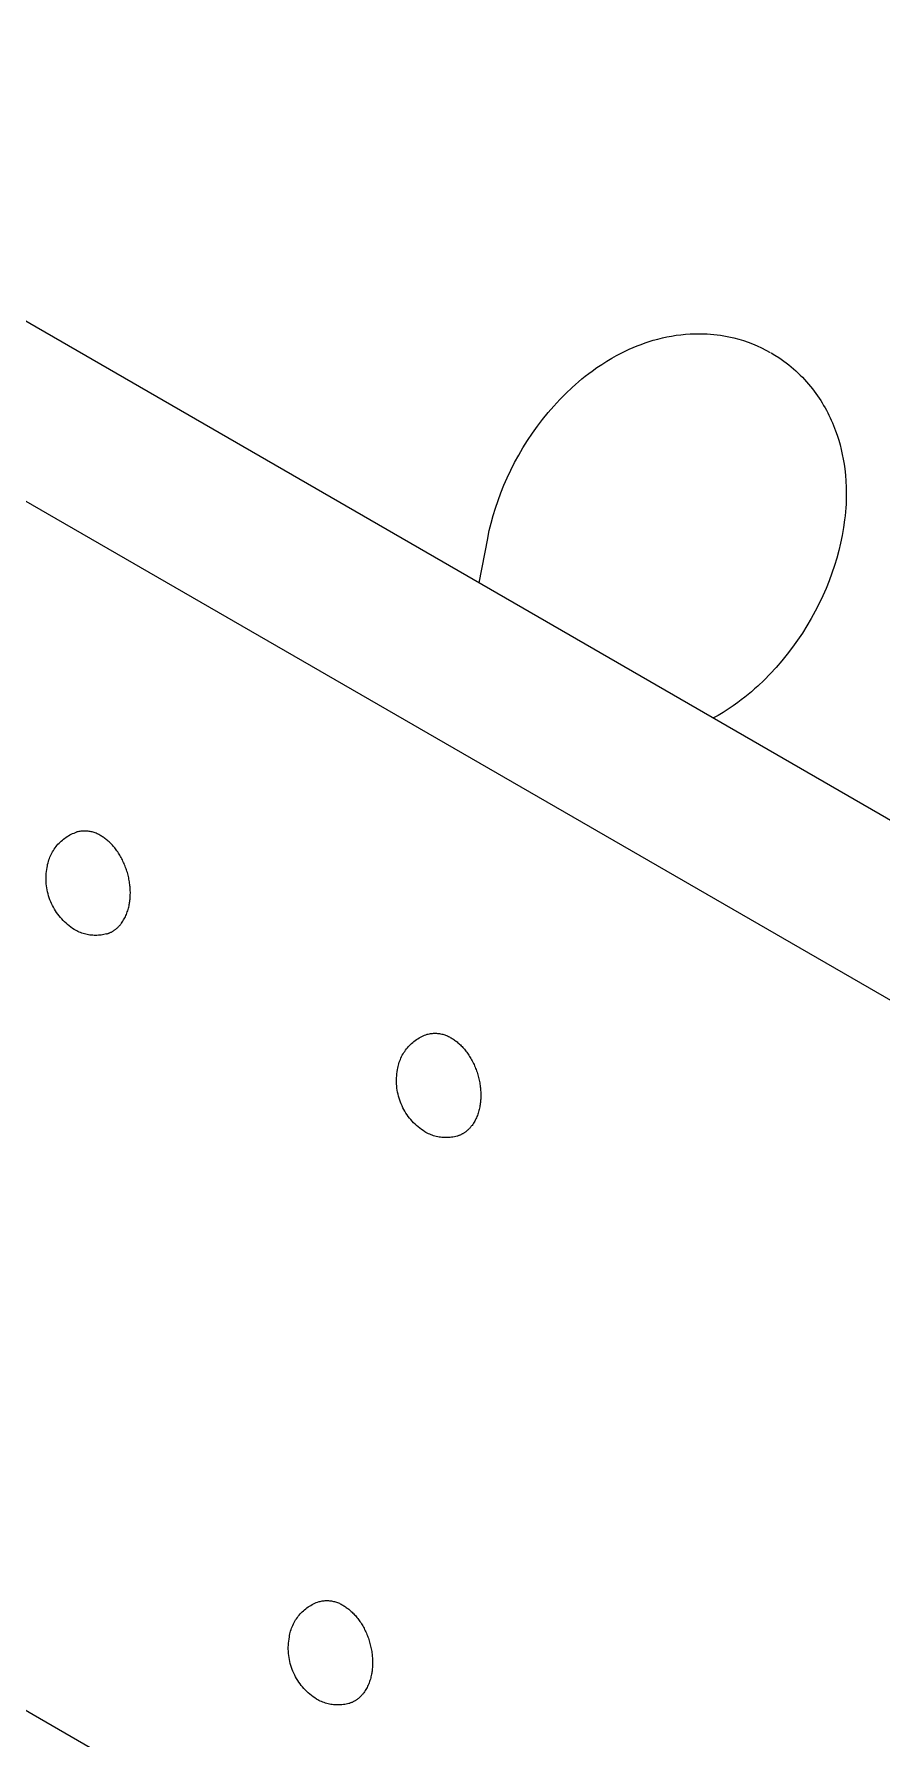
# Model space of a CAD drawing. Header units: inches. Extents: x -10 to 169, y -3 to 129.
# Drawn here: x 129.17 to 132.89, y 74.1 to 81.6 of the extents above; entities that cross this region are included whole.
import ezdxf

# ---------------------------------------------------------------- set-up
doc = ezdxf.new("R2010")
doc.units = ezdxf.units.IN
doc.layers.add('ZANO_R', color=7, linetype='Continuous', lineweight=0)

msp = doc.modelspace()

# ---------------------------------------------------------------- linework, layer by layer
at = {"layer": 'ZANO_R'}
for p, q in [((126.94479, 81.596), (166.12403, 58.97585)), ((126.16188, 81.25557), (165.34112, 58.63543)), ((131.81822, 80.22458), (131.83588, 80.23139)), ((131.83588, 80.23139), (131.85368, 80.23778)), ((131.85368, 80.23778), (131.87161, 80.24373)), ((131.87161, 80.24373), (131.88967, 80.24924)), ((131.88967, 80.24924), (131.90959, 80.25476)), ((131.90959, 80.25476), (131.92964, 80.25972)), ((131.92964, 80.25972), (131.94982, 80.26412)), ((131.94982, 80.26412), (131.97011, 80.26794)), ((131.97011, 80.26794), (131.99051, 80.27119)), ((131.99051, 80.27119), (132.011, 80.27383)), ((132.011, 80.27383), (132.03157, 80.27588)), ((132.03157, 80.27588), (132.05222, 80.2773)), ((132.05222, 80.2773), (132.07064, 80.27805)), ((132.07064, 80.27805), (132.08909, 80.27829)), ((132.08909, 80.27829), (132.10754, 80.27803)), ((132.10754, 80.27803), (132.12596, 80.27725)), ((132.12596, 80.27725), (132.1409, 80.27625)), ((132.1409, 80.27625), (132.15583, 80.27491)), ((132.15583, 80.27491), (132.17073, 80.27321)), ((132.17073, 80.27321), (132.1856, 80.27117)), ((132.1856, 80.27117), (132.20041, 80.26879)), ((132.20041, 80.26879), (132.21515, 80.26606)), ((132.21515, 80.26606), (132.22983, 80.263)), ((132.22983, 80.263), (132.24441, 80.25959)), ((132.24441, 80.25959), (132.26519, 80.25411)), ((132.26519, 80.25411), (132.28581, 80.24791)), ((132.28581, 80.24791), (132.30623, 80.24099)), ((132.30623, 80.24099), (132.32641, 80.23337)), ((132.32641, 80.23337), (132.34631, 80.22506)), ((131.66342, 80.14351), (131.68537, 80.15744)), ((131.68537, 80.15744), (131.70768, 80.17075)), ((131.70768, 80.17075), (131.72825, 80.18228)), ((131.72825, 80.18228), (131.74913, 80.19325)), ((131.74913, 80.19325), (131.76616, 80.20167)), ((131.76616, 80.20167), (131.78336, 80.20971)), ((131.78336, 80.20971), (131.80071, 80.21735)), ((131.80071, 80.21735), (131.81822, 80.22458)), ((132.34631, 80.22506), (132.36591, 80.21607)), ((132.36591, 80.21607), (132.38516, 80.20643)), ((132.38516, 80.20643), (132.40404, 80.19615)), ((132.40806, 80.19385), (132.42477, 80.18385)), ((132.42477, 80.18385), (132.44116, 80.17333)), ((132.44116, 80.17333), (132.45242, 80.16568)), ((132.45242, 80.16568), (132.46348, 80.15779)), ((132.46348, 80.15779), (132.47436, 80.14968)), ((131.56142, 80.06692), (131.57597, 80.07911)), ((131.57597, 80.07911), (131.59071, 80.09101)), ((131.59071, 80.09101), (131.60562, 80.1026)), ((131.60562, 80.1026), (131.62071, 80.11389)), ((131.62071, 80.11389), (131.64185, 80.12899)), ((131.64185, 80.12899), (131.66342, 80.14351)), ((132.47436, 80.14968), (132.48505, 80.14134)), ((132.48505, 80.14134), (132.49555, 80.13278)), ((132.49555, 80.13278), (132.50585, 80.124)), ((132.50585, 80.124), (132.51596, 80.11501)), ((132.51596, 80.11501), (132.52587, 80.10581)), ((132.52587, 80.10581), (132.53557, 80.0964)), ((132.53557, 80.0964), (132.54507, 80.08678)), ((132.54507, 80.08678), (132.55437, 80.07697)), ((132.55437, 80.07697), (132.56345, 80.06695)), ((131.47841, 79.98828), (131.50508, 80.01533)), ((131.50508, 80.01533), (131.53287, 80.04168)), ((131.53287, 80.04168), (131.54705, 80.05444)), ((131.54705, 80.05444), (131.56142, 80.06692)), ((132.56345, 80.06695), (132.57233, 80.05675)), ((132.57233, 80.05675), (132.58099, 80.04635)), ((132.58099, 80.04635), (132.58944, 80.03577)), ((132.58944, 80.03577), (132.59767, 80.02501)), ((132.59767, 80.02501), (132.605, 80.01502)), ((132.605, 80.01502), (132.61213, 80.0049)), ((132.61213, 80.0049), (132.61906, 79.99466)), ((131.40327, 79.90139), (131.42749, 79.93127)), ((131.42749, 79.93127), (131.45254, 79.96024)), ((131.45254, 79.96024), (131.47841, 79.98828)), ((132.61906, 79.99466), (132.62579, 79.9843)), ((132.62579, 79.9843), (132.63232, 79.97382)), ((132.63232, 79.97382), (132.63866, 79.96324)), ((132.63866, 79.96324), (132.64479, 79.95254)), ((132.64479, 79.95254), (132.65073, 79.94174)), ((132.65073, 79.94174), (132.65646, 79.93083)), ((132.65646, 79.93083), (132.662, 79.91982)), ((131.35817, 79.84016), (131.38026, 79.87112)), ((131.38026, 79.87112), (131.40327, 79.90139)), ((132.662, 79.91982), (132.66734, 79.90872)), ((132.66734, 79.90872), (132.67248, 79.89752)), ((132.67248, 79.89752), (132.67743, 79.88623)), ((132.67743, 79.88623), (132.68217, 79.87486)), ((132.68217, 79.87486), (132.69107, 79.85186)), ((132.69107, 79.85186), (132.69824, 79.83138)), ((131.31685, 79.77632), (131.33702, 79.80854)), ((131.33702, 79.80854), (131.35817, 79.84016)), ((132.69824, 79.83138), (132.7048, 79.8107)), ((132.7048, 79.8107), (132.71075, 79.78984)), ((132.71075, 79.78984), (132.71609, 79.76881)), ((131.26327, 79.6784), (131.28017, 79.71156)), ((131.28017, 79.71156), (131.29804, 79.74421)), ((131.29804, 79.74421), (131.31685, 79.77632)), ((132.71609, 79.76881), (132.72084, 79.74762)), ((132.72084, 79.74762), (132.725, 79.7263)), ((132.725, 79.7263), (132.72858, 79.70486)), ((132.72858, 79.70486), (132.73158, 79.68331)), ((131.23297, 79.61196), (131.24735, 79.64477)), ((131.24735, 79.64477), (131.26327, 79.6784)), ((132.73158, 79.68331), (132.73449, 79.65651)), ((132.73449, 79.65651), (132.73656, 79.62962)), ((132.73656, 79.62962), (132.7378, 79.60268)), ((131.20712, 79.54513), (131.21956, 79.57874)), ((131.21956, 79.57874), (131.23297, 79.61196)), ((132.7379, 79.55252), (132.73702, 79.52934)), ((132.7378, 79.60268), (132.73819, 79.57572)), ((132.73819, 79.57572), (132.7379, 79.55252)), ((131.17682, 79.44566), (131.18576, 79.47858)), ((131.18576, 79.47858), (131.19568, 79.51119)), ((131.19568, 79.51119), (131.20712, 79.54513)), ((132.73302, 79.47754), (132.73107, 79.46026)), ((132.73466, 79.49482), (132.73302, 79.47754)), ((132.736, 79.51209), (132.73466, 79.49482)), ((132.73702, 79.52934), (132.736, 79.51209)), ((131.16196, 79.37911), (131.16888, 79.41249)), ((131.16888, 79.41249), (131.17682, 79.44566)), ((132.72626, 79.42569), (132.72027, 79.39115)), ((132.73107, 79.46026), (132.72626, 79.42569)), ((131.12453, 79.18283), (131.16179, 79.37823)), ((132.71334, 79.35777), (132.7054, 79.3246)), ((132.72027, 79.39115), (132.71334, 79.35777)), ((132.68654, 79.25908), (132.6751, 79.22514)), ((132.69646, 79.29169), (132.68654, 79.25908)), ((132.7054, 79.3246), (132.69646, 79.29169)), ((132.66267, 79.19153), (132.64925, 79.1583)), ((132.6751, 79.22514), (132.66267, 79.19153)), ((132.63487, 79.1255), (132.61895, 79.09187)), ((132.64925, 79.1583), (132.63487, 79.1255)), ((132.60205, 79.05871), (132.58418, 79.02606)), ((132.61895, 79.09187), (132.60205, 79.05871)), ((132.5452, 78.96173), (132.52405, 78.93011)), ((132.56537, 78.99395), (132.5452, 78.96173)), ((132.58418, 79.02606), (132.56537, 78.99395)), ((132.50196, 78.89914), (132.47895, 78.86888)), ((132.52405, 78.93011), (132.50196, 78.89914)), ((132.42968, 78.81003), (132.40381, 78.78199)), ((132.45474, 78.839), (132.42968, 78.81003)), ((132.47895, 78.86888), (132.45474, 78.839)), ((132.34935, 78.72859), (132.33517, 78.71583)), ((132.37714, 78.75494), (132.34935, 78.72859)), ((132.40381, 78.78199), (132.37714, 78.75494)), ((132.26152, 78.65638), (132.24037, 78.64128)), ((132.2766, 78.66767), (132.26152, 78.65638)), ((132.29151, 78.67926), (132.2766, 78.66767)), ((132.30625, 78.69116), (132.29151, 78.67926)), ((132.3208, 78.70335), (132.30625, 78.69116)), ((132.33517, 78.71583), (132.3208, 78.70335)), ((132.17455, 78.59952), (132.1544, 78.58823)), ((132.19686, 78.61283), (132.17455, 78.59952)), ((132.21881, 78.62676), (132.19686, 78.61283)), ((132.24037, 78.64128), (132.21881, 78.62676)), ((129.29168, 78.05114), (129.29687, 78.05536)), ((129.29687, 78.05536), (129.3022, 78.05939)), ((129.3022, 78.05939), (129.30767, 78.06324)), ((129.30767, 78.06324), (129.31327, 78.0669)), ((129.31327, 78.0669), (129.31899, 78.07036)), ((129.31899, 78.07036), (129.32483, 78.07363)), ((129.32483, 78.07363), (129.33077, 78.07669)), ((129.33077, 78.07669), (129.33682, 78.07954)), ((129.33682, 78.07954), (129.34296, 78.08219)), ((129.34296, 78.08219), (129.34919, 78.08462)), ((129.34919, 78.08462), (129.3555, 78.08683)), ((129.35993, 78.0879), (129.3555, 78.08683)), ((129.36439, 78.08882), (129.35993, 78.0879)), ((129.36887, 78.08958), (129.36439, 78.08882)), ((129.37338, 78.0902), (129.36887, 78.08958)), ((129.37791, 78.09066), (129.37338, 78.0902)), ((129.38245, 78.09097), (129.37791, 78.09066)), ((129.387, 78.09112), (129.38245, 78.09097)), ((129.39155, 78.09112), (129.387, 78.09112)), ((129.3961, 78.09096), (129.39155, 78.09112)), ((129.40064, 78.09065), (129.3961, 78.09096)), ((129.40517, 78.09019), (129.40064, 78.09065)), ((129.40968, 78.08957), (129.40517, 78.09019)), ((129.41417, 78.0888), (129.40968, 78.08957)), ((129.41862, 78.08788), (129.41417, 78.0888)), ((129.42305, 78.08681), (129.41862, 78.08788)), ((129.42743, 78.08558), (129.42305, 78.08681)), ((129.43177, 78.08422), (129.42743, 78.08558)), ((129.43606, 78.0827), (129.43177, 78.08422)), ((129.4403, 78.08104), (129.43606, 78.0827)), ((129.44448, 78.07924), (129.4403, 78.08104)), ((129.4486, 78.07729), (129.44448, 78.07924)), ((129.45264, 78.07521), (129.4486, 78.07729)), ((129.45662, 78.07299), (129.45264, 78.07521)), ((129.46051, 78.07064), (129.45662, 78.07299)), ((129.46417, 78.06847), (129.46051, 78.07064)), ((129.46783, 78.06618), (129.46417, 78.06847)), ((129.47151, 78.06377), (129.46783, 78.06618)), ((129.47519, 78.06123), (129.47151, 78.06377)), ((129.47887, 78.05857), (129.47519, 78.06123)), ((129.48255, 78.05578), (129.47887, 78.05857)), ((129.48622, 78.05287), (129.48255, 78.05578)), ((129.48989, 78.04982), (129.48622, 78.05287)), ((129.23707, 77.97621), (129.23971, 77.98236)), ((129.23971, 77.98236), (129.24256, 77.98841)), ((129.24256, 77.98841), (129.24561, 77.99435)), ((129.24561, 77.99435), (129.24887, 78.00019)), ((129.24887, 78.00019), (129.25233, 78.00592)), ((129.25233, 78.00592), (129.25599, 78.01152)), ((129.25599, 78.01152), (129.25983, 78.01699)), ((129.25983, 78.01699), (129.26386, 78.02232)), ((129.26386, 78.02232), (129.26808, 78.02752)), ((129.26808, 78.02752), (129.27246, 78.03256)), ((129.27246, 78.03256), (129.27703, 78.03745)), ((129.27703, 78.03745), (129.28175, 78.04218)), ((129.28175, 78.04218), (129.28664, 78.04675)), ((129.28664, 78.04675), (129.29168, 78.05114)), ((129.49355, 78.04665), (129.48989, 78.04982)), ((129.49719, 78.04336), (129.49355, 78.04665)), ((129.50081, 78.03993), (129.49719, 78.04336)), ((129.50441, 78.03639), (129.50081, 78.03993)), ((129.50798, 78.03271), (129.50441, 78.03639)), ((129.51152, 78.02892), (129.50798, 78.03271)), ((129.51503, 78.025), (129.51152, 78.02892)), ((129.51849, 78.02096), (129.51503, 78.025)), ((129.52192, 78.0168), (129.51849, 78.02096)), ((129.5253, 78.01252), (129.52192, 78.0168)), ((129.52863, 78.00813), (129.5253, 78.01252)), ((129.5319, 78.00363), (129.52863, 78.00813)), ((129.53512, 77.99903), (129.5319, 78.00363)), ((129.53827, 77.99431), (129.53512, 77.99903)), ((129.54136, 77.9895), (129.53827, 77.99431)), ((129.54438, 77.98459), (129.54136, 77.9895)), ((129.54733, 77.97959), (129.54438, 77.98459)), ((129.5502, 77.97449), (129.54733, 77.97959)), ((129.22048, 77.89527), (129.22108, 77.9043)), ((129.22108, 77.9043), (129.22199, 77.9133)), ((129.22199, 77.9133), (129.2232, 77.92226)), ((129.2232, 77.92226), (129.22472, 77.93117)), ((129.22472, 77.93117), (129.22581, 77.93777)), ((129.22581, 77.93777), (129.22713, 77.94433)), ((129.22713, 77.94433), (129.22868, 77.95083)), ((129.22868, 77.95083), (129.23045, 77.95728)), ((129.23045, 77.95728), (129.23244, 77.96367)), ((129.23244, 77.96367), (129.23465, 77.96998)), ((129.23465, 77.96998), (129.23707, 77.97621)), ((129.55299, 77.96932), (129.5502, 77.97449)), ((129.55569, 77.96406), (129.55299, 77.96932)), ((129.55831, 77.95873), (129.55569, 77.96406)), ((129.56084, 77.95333), (129.55831, 77.95873)), ((129.56328, 77.94787), (129.56084, 77.95333)), ((129.56563, 77.94234), (129.56328, 77.94787)), ((129.56787, 77.93676), (129.56563, 77.94234)), ((129.57002, 77.93114), (129.56787, 77.93676)), ((129.57207, 77.92547), (129.57002, 77.93114)), ((129.57401, 77.91977), (129.57207, 77.92547)), ((129.57585, 77.91404), (129.57401, 77.91977)), ((129.57758, 77.90828), (129.57585, 77.91404)), ((129.57921, 77.9025), (129.57758, 77.90828)), ((129.58073, 77.89671), (129.57921, 77.9025)), ((129.22019, 77.88623), (129.22048, 77.89527)), ((129.22021, 77.87719), (129.22019, 77.88623)), ((129.22054, 77.86815), (129.22021, 77.87719)), ((129.22118, 77.85913), (129.22054, 77.86815)), ((129.22213, 77.85013), (129.22118, 77.85913)), ((129.22338, 77.84118), (129.22213, 77.85013)), ((129.22494, 77.83227), (129.22338, 77.84118)), ((129.2268, 77.82342), (129.22494, 77.83227)), ((129.58214, 77.89092), (129.58073, 77.89671)), ((129.58344, 77.88512), (129.58214, 77.89092)), ((129.58463, 77.87933), (129.58344, 77.88512)), ((129.58571, 77.87355), (129.58463, 77.87933)), ((129.58668, 77.86778), (129.58571, 77.87355)), ((129.58754, 77.86203), (129.58668, 77.86778)), ((129.5883, 77.85631), (129.58754, 77.86203)), ((129.58894, 77.85063), (129.5883, 77.85631)), ((129.58948, 77.84498), (129.58894, 77.85063)), ((129.58992, 77.83937), (129.58948, 77.84498)), ((129.59025, 77.8338), (129.58992, 77.83937)), ((129.59048, 77.82829), (129.59025, 77.8338)), ((129.5906, 77.82283), (129.59048, 77.82829)), ((129.22896, 77.81463), (129.2268, 77.82342)), ((129.23143, 77.80593), (129.22896, 77.81463)), ((129.23418, 77.79732), (129.23143, 77.80593)), ((129.23724, 77.7888), (129.23418, 77.79732)), ((129.24058, 77.7804), (129.23724, 77.7888)), ((129.2442, 77.77211), (129.24058, 77.7804)), ((129.24811, 77.76396), (129.2442, 77.77211)), ((129.25229, 77.75594), (129.24811, 77.76396)), ((129.25675, 77.74807), (129.25229, 77.75594)), ((129.58224, 77.7511), (129.5836, 77.75651)), ((129.5836, 77.75651), (129.58483, 77.76195)), ((129.58483, 77.76195), (129.58594, 77.7674)), ((129.58594, 77.7674), (129.58678, 77.77203)), ((129.58678, 77.77203), (129.58754, 77.77676)), ((129.58754, 77.77676), (129.58823, 77.78157)), ((129.58823, 77.78157), (129.58883, 77.78646)), ((129.58883, 77.78646), (129.58935, 77.79144)), ((129.58935, 77.79144), (129.58979, 77.79649)), ((129.58979, 77.79649), (129.59014, 77.80162)), ((129.59014, 77.80162), (129.5904, 77.80682)), ((129.5904, 77.80682), (129.59056, 77.81209)), ((129.59056, 77.81209), (129.59063, 77.81743)), ((129.59063, 77.81743), (129.5906, 77.82283)), ((129.26147, 77.74035), (129.25675, 77.74807)), ((129.26646, 77.73281), (129.26147, 77.74035)), ((129.27169, 77.72543), (129.26646, 77.73281)), ((129.27718, 77.71824), (129.27169, 77.72543)), ((129.28291, 77.71125), (129.27718, 77.71824)), ((129.28888, 77.70445), (129.28291, 77.71125)), ((129.29507, 77.69786), (129.28888, 77.70445)), ((129.30149, 77.69148), (129.29507, 77.69786)), ((129.30812, 77.68533), (129.30149, 77.69148)), ((129.31495, 77.67941), (129.30812, 77.68533)), ((129.32199, 77.67373), (129.31495, 77.67941)), ((129.54361, 77.67577), (129.54537, 77.67778)), ((129.54537, 77.67778), (129.54709, 77.67983)), ((129.54709, 77.67983), (129.54878, 77.68191)), ((129.54878, 77.68191), (129.55044, 77.68403)), ((129.55044, 77.68403), (129.55207, 77.68619)), ((129.55207, 77.68619), (129.55522, 77.6906)), ((129.55522, 77.6906), (129.55824, 77.69514)), ((129.55824, 77.69514), (129.56112, 77.6998)), ((129.56112, 77.6998), (129.56386, 77.70457)), ((129.56386, 77.70457), (129.56646, 77.70945)), ((129.56646, 77.70945), (129.56892, 77.71441)), ((129.56892, 77.71441), (129.57124, 77.71947)), ((129.57124, 77.71947), (129.57342, 77.72459)), ((129.57342, 77.72459), (129.57546, 77.72979)), ((129.57546, 77.72979), (129.57736, 77.73505)), ((129.57736, 77.73505), (129.57912, 77.74036)), ((129.57912, 77.74036), (129.58075, 77.74571)), ((129.58075, 77.74571), (129.58224, 77.7511)), ((129.32921, 77.66829), (129.32199, 77.67373)), ((129.33662, 77.6631), (129.32921, 77.66829)), ((129.3442, 77.65816), (129.33662, 77.6631)), ((129.34951, 77.65508), (129.3442, 77.65816)), ((129.35492, 77.65218), (129.34951, 77.65508)), ((129.36043, 77.64946), (129.35492, 77.65218)), ((129.36602, 77.64694), (129.36043, 77.64946)), ((129.3717, 77.6446), (129.36602, 77.64694)), ((129.37745, 77.64245), (129.3717, 77.6446)), ((129.38328, 77.6405), (129.37745, 77.64245)), ((129.38916, 77.63875), (129.38328, 77.6405)), ((129.3951, 77.6372), (129.38916, 77.63875)), ((129.40109, 77.63585), (129.3951, 77.6372)), ((129.40712, 77.63471), (129.40109, 77.63585)), ((129.41319, 77.63376), (129.40712, 77.63471)), ((129.41929, 77.63303), (129.41319, 77.63376)), ((129.4254, 77.6325), (129.41929, 77.63303)), ((129.43153, 77.63218), (129.4254, 77.6325)), ((129.43767, 77.63206), (129.43153, 77.63218)), ((129.44381, 77.63215), (129.43767, 77.63206)), ((129.44995, 77.63246), (129.44381, 77.63215)), ((129.45606, 77.63296), (129.44995, 77.63246)), ((129.46216, 77.63368), (129.45606, 77.63296)), ((129.46823, 77.6346), (129.46216, 77.63368)), ((129.47427, 77.63572), (129.46823, 77.6346)), ((129.48026, 77.63705), (129.47427, 77.63572)), ((129.48621, 77.63858), (129.48026, 77.63705)), ((129.48621, 77.63858), (129.4886, 77.6393)), ((129.4886, 77.6393), (129.49097, 77.64008)), ((129.49097, 77.64008), (129.49333, 77.64091)), ((129.49333, 77.64091), (129.49567, 77.64179)), ((129.49567, 77.64179), (129.498, 77.64273)), ((129.498, 77.64273), (129.50031, 77.64372)), ((129.50031, 77.64372), (129.50261, 77.64476)), ((129.50261, 77.64476), (129.50488, 77.64585)), ((129.50488, 77.64585), (129.50714, 77.64699)), ((129.50714, 77.64699), (129.50937, 77.64819)), ((129.50937, 77.64819), (129.51159, 77.64943)), ((129.51159, 77.64943), (129.51378, 77.65073)), ((129.51378, 77.65073), (129.51595, 77.65207)), ((129.51595, 77.65207), (129.5181, 77.65346)), ((129.5181, 77.65346), (129.52022, 77.65491)), ((129.52022, 77.65491), (129.52232, 77.6564)), ((129.52232, 77.6564), (129.5244, 77.65794)), ((129.5244, 77.65794), (129.52645, 77.65952)), ((129.52645, 77.65952), (129.52847, 77.66115)), ((129.52847, 77.66115), (129.53046, 77.66283)), ((129.53046, 77.66283), (129.53243, 77.66455)), ((129.53243, 77.66455), (129.53437, 77.66631)), ((129.53437, 77.66631), (129.53628, 77.66812)), ((129.53628, 77.66812), (129.53815, 77.66997)), ((129.53815, 77.66997), (129.54, 77.67186)), ((129.54, 77.67186), (129.54182, 77.6738)), ((129.54182, 77.6738), (129.54361, 77.67577)), ((130.81778, 77.1479), (130.82251, 77.15263)), ((130.82251, 77.15263), (130.8274, 77.15719)), ((130.8274, 77.15719), (130.83244, 77.16158)), ((130.83244, 77.16158), (130.83763, 77.1658)), ((130.83763, 77.1658), (130.84296, 77.16984)), ((130.84296, 77.16984), (130.84843, 77.17369)), ((130.84843, 77.17369), (130.85403, 77.17735)), ((130.85403, 77.17735), (130.85975, 77.18081)), ((130.85975, 77.18081), (130.86558, 77.18407)), ((130.86558, 77.18407), (130.87153, 77.18713)), ((130.87153, 77.18713), (130.87758, 77.18999)), ((130.87758, 77.18999), (130.88372, 77.19263)), ((130.88372, 77.19263), (130.88995, 77.19506)), ((130.88995, 77.19506), (130.89626, 77.19727)), ((130.89626, 77.19727), (130.90069, 77.19834)), ((130.90069, 77.19834), (130.90514, 77.19926)), ((130.90514, 77.19926), (130.90963, 77.20003)), ((130.90963, 77.20003), (130.91414, 77.20064)), ((130.91414, 77.20064), (130.91867, 77.2011)), ((130.91867, 77.2011), (130.92321, 77.20141)), ((130.92321, 77.20141), (130.92776, 77.20156)), ((130.92776, 77.20156), (130.93231, 77.20156)), ((130.93231, 77.20156), (130.93686, 77.2014)), ((130.93686, 77.2014), (130.9414, 77.20109)), ((130.9414, 77.20109), (130.94593, 77.20063)), ((130.94593, 77.20063), (130.95044, 77.20001)), ((130.95044, 77.20001), (130.95492, 77.19924)), ((130.95492, 77.19924), (130.95938, 77.19832)), ((130.95938, 77.19832), (130.9638, 77.19725)), ((130.9638, 77.19725), (130.96819, 77.19603)), ((130.96819, 77.19603), (130.97253, 77.19466)), ((130.97253, 77.19466), (130.97682, 77.19314)), ((130.97682, 77.19314), (130.98106, 77.19148)), ((130.98106, 77.19148), (130.98524, 77.18968)), ((130.98524, 77.18968), (130.98935, 77.18773)), ((130.98935, 77.18773), (130.9934, 77.18565)), ((130.9934, 77.18565), (130.99737, 77.18343)), ((130.99737, 77.18343), (131.00127, 77.18108)), ((131.00127, 77.18108), (131.00493, 77.17891)), ((131.00493, 77.17891), (131.00859, 77.17663)), ((131.00859, 77.17663), (131.01226, 77.17421)), ((131.01226, 77.17421), (131.01594, 77.17168)), ((131.01594, 77.17168), (131.01962, 77.16901)), ((131.01962, 77.16901), (131.0233, 77.16622)), ((131.0233, 77.16622), (131.02698, 77.16331)), ((131.02698, 77.16331), (131.03065, 77.16027)), ((131.03065, 77.16027), (131.0343, 77.1571)), ((131.0343, 77.1571), (131.03794, 77.1538)), ((131.03794, 77.1538), (131.04156, 77.15038)), ((130.77319, 77.07411), (130.7754, 77.08042)), ((130.7754, 77.08042), (130.77783, 77.08665)), ((130.77783, 77.08665), (130.78047, 77.0928)), ((130.78047, 77.0928), (130.78332, 77.09885)), ((130.78332, 77.09885), (130.78637, 77.1048)), ((130.78637, 77.1048), (130.78963, 77.11064)), ((130.78963, 77.11064), (130.79309, 77.11636)), ((130.79309, 77.11636), (130.79674, 77.12196)), ((130.79674, 77.12196), (130.80059, 77.12743)), ((130.80059, 77.12743), (130.80462, 77.13277)), ((130.80462, 77.13277), (130.80883, 77.13796)), ((130.80883, 77.13796), (130.81322, 77.14301)), ((130.81322, 77.14301), (130.81778, 77.1479)), ((131.04156, 77.15038), (131.04516, 77.14683)), ((131.04516, 77.14683), (131.04874, 77.14316)), ((131.04874, 77.14316), (131.05228, 77.13936)), ((131.05228, 77.13936), (131.05578, 77.13544)), ((131.05578, 77.13544), (131.05925, 77.1314)), ((131.05925, 77.1314), (131.06268, 77.12724)), ((131.06268, 77.12724), (131.06606, 77.12297)), ((131.06606, 77.12297), (131.06939, 77.11858)), ((131.06939, 77.11858), (131.07266, 77.11408)), ((131.07266, 77.11408), (131.07588, 77.10947)), ((131.07588, 77.10947), (131.07903, 77.10476)), ((131.07903, 77.10476), (131.08212, 77.09994)), ((131.08212, 77.09994), (131.08514, 77.09503)), ((131.08514, 77.09503), (131.08809, 77.09003)), ((131.08809, 77.09003), (131.09096, 77.08494)), ((131.09096, 77.08494), (131.09375, 77.07976)), ((131.09375, 77.07976), (131.09645, 77.0745)), ((130.76095, 76.99668), (130.76124, 77.00572)), ((130.76124, 77.00572), (130.76184, 77.01474)), ((130.76184, 77.01474), (130.76274, 77.02374)), ((130.76274, 77.02374), (130.76396, 77.0327)), ((130.76396, 77.0327), (130.76548, 77.04162)), ((130.76548, 77.04162), (130.76657, 77.04821)), ((130.76657, 77.04821), (130.76789, 77.05477)), ((130.76789, 77.05477), (130.76944, 77.06128)), ((130.76944, 77.06128), (130.7712, 77.06773)), ((130.7712, 77.06773), (130.77319, 77.07411)), ((131.09645, 77.0745), (131.09907, 77.06917)), ((131.09907, 77.06917), (131.1016, 77.06377)), ((131.1016, 77.06377), (131.10404, 77.05831)), ((131.10404, 77.05831), (131.10639, 77.05279)), ((131.10639, 77.05279), (131.10863, 77.04721)), ((131.10863, 77.04721), (131.11078, 77.04158)), ((131.11078, 77.04158), (131.11283, 77.03592)), ((131.11283, 77.03592), (131.11477, 77.03021)), ((131.11477, 77.03021), (131.11661, 77.02448)), ((131.11661, 77.02448), (131.11834, 77.01872)), ((131.11834, 77.01872), (131.11997, 77.01295)), ((131.11997, 77.01295), (131.12149, 77.00716)), ((131.12149, 77.00716), (131.1229, 77.00136)), ((130.76097, 76.98763), (130.76095, 76.99668)), ((130.7613, 76.97859), (130.76097, 76.98763)), ((130.76194, 76.96957), (130.7613, 76.97859)), ((130.76288, 76.96058), (130.76194, 76.96957)), ((130.76414, 76.95162), (130.76288, 76.96058)), ((130.7657, 76.94271), (130.76414, 76.95162)), ((130.76756, 76.93386), (130.7657, 76.94271)), ((130.76972, 76.92508), (130.76756, 76.93386)), ((131.1229, 77.00136), (131.1242, 76.99556)), ((131.1242, 76.99556), (131.12539, 76.98977)), ((131.12539, 76.98977), (131.12647, 76.98399)), ((131.12647, 76.98399), (131.12744, 76.97822)), ((131.12744, 76.97822), (131.1283, 76.97248)), ((131.1283, 76.97248), (131.12905, 76.96676)), ((131.12905, 76.96676), (131.1297, 76.96107)), ((131.1297, 76.96107), (131.13024, 76.95542)), ((131.13024, 76.95542), (131.13068, 76.94981)), ((131.13068, 76.94981), (131.13101, 76.94425)), ((131.13101, 76.94425), (131.13123, 76.93873)), ((131.13123, 76.93873), (131.13136, 76.93327)), ((131.13139, 76.92787), (131.13132, 76.92254)), ((131.13136, 76.93327), (131.13139, 76.92787)), ((130.77218, 76.91638), (130.76972, 76.92508)), ((130.77494, 76.90776), (130.77218, 76.91638)), ((130.77799, 76.89925), (130.77494, 76.90776)), ((130.78133, 76.89084), (130.77799, 76.89925)), ((130.78496, 76.88256), (130.78133, 76.89084)), ((130.78887, 76.8744), (130.78496, 76.88256)), ((130.79305, 76.86638), (130.78887, 76.8744)), ((130.79751, 76.85851), (130.79305, 76.86638)), ((130.80223, 76.8508), (130.79751, 76.85851)), ((131.12151, 76.85615), (131.11988, 76.8508)), ((131.123, 76.86154), (131.12151, 76.85615)), ((131.12436, 76.86695), (131.123, 76.86154)), ((131.12559, 76.87239), (131.12436, 76.86695)), ((131.12669, 76.87784), (131.12559, 76.87239)), ((131.12753, 76.88248), (131.12669, 76.87784)), ((131.1283, 76.8872), (131.12753, 76.88248)), ((131.12898, 76.89201), (131.1283, 76.8872)), ((131.12959, 76.89691), (131.12898, 76.89201)), ((131.13011, 76.90188), (131.12959, 76.89691)), ((131.13055, 76.90694), (131.13011, 76.90188)), ((131.1309, 76.91206), (131.13055, 76.90694)), ((131.13115, 76.91727), (131.1309, 76.91206)), ((131.13132, 76.92254), (131.13115, 76.91727)), ((130.80721, 76.84325), (130.80223, 76.8508)), ((130.81245, 76.83588), (130.80721, 76.84325)), ((130.81794, 76.82869), (130.81245, 76.83588)), ((130.82367, 76.82169), (130.81794, 76.82869)), ((130.82963, 76.81489), (130.82367, 76.82169)), ((130.83583, 76.8083), (130.82963, 76.81489)), ((130.84224, 76.80193), (130.83583, 76.8083)), ((130.84887, 76.79578), (130.84224, 76.80193)), ((130.85571, 76.78985), (130.84887, 76.79578)), ((130.86275, 76.78417), (130.85571, 76.78985)), ((130.86997, 76.77873), (130.86275, 76.78417)), ((130.87738, 76.77354), (130.86997, 76.77873)), ((131.07703, 76.77857), (131.07512, 76.77676)), ((131.07891, 76.78042), (131.07703, 76.77857)), ((131.08076, 76.78231), (131.07891, 76.78042)), ((131.08258, 76.78424), (131.08076, 76.78231)), ((131.08437, 76.78621), (131.08258, 76.78424)), ((131.08612, 76.78822), (131.08437, 76.78621)), ((131.08785, 76.79027), (131.08612, 76.78822)), ((131.08954, 76.79236), (131.08785, 76.79027)), ((131.0912, 76.79448), (131.08954, 76.79236)), ((131.09283, 76.79663), (131.0912, 76.79448)), ((131.09598, 76.80105), (131.09283, 76.79663)), ((131.09899, 76.80559), (131.09598, 76.80105)), ((131.10187, 76.81025), (131.09899, 76.80559)), ((131.10461, 76.81502), (131.10187, 76.81025)), ((131.10721, 76.81989), (131.10461, 76.81502)), ((131.10968, 76.82486), (131.10721, 76.81989)), ((131.112, 76.82991), (131.10968, 76.82486)), ((131.11418, 76.83504), (131.112, 76.82991)), ((131.11622, 76.84023), (131.11418, 76.83504)), ((131.11812, 76.84549), (131.11622, 76.84023)), ((131.11988, 76.8508), (131.11812, 76.84549)), ((130.88496, 76.76861), (130.87738, 76.77354)), ((130.89027, 76.76553), (130.88496, 76.76861)), ((130.89568, 76.76262), (130.89027, 76.76553)), ((130.90119, 76.75991), (130.89568, 76.76262)), ((130.90678, 76.75738), (130.90119, 76.75991)), ((130.91246, 76.75504), (130.90678, 76.75738)), ((130.91821, 76.7529), (130.91246, 76.75504)), ((130.92403, 76.75095), (130.91821, 76.7529)), ((130.92992, 76.7492), (130.92403, 76.75095)), ((130.93586, 76.74765), (130.92992, 76.7492)), ((130.94185, 76.7463), (130.93586, 76.74765)), ((130.94788, 76.74515), (130.94185, 76.7463)), ((130.95395, 76.74421), (130.94788, 76.74515)), ((130.96004, 76.74347), (130.95395, 76.74421)), ((130.96616, 76.74294), (130.96004, 76.74347)), ((130.97229, 76.74262), (130.96616, 76.74294)), ((130.97843, 76.74251), (130.97229, 76.74262)), ((130.98457, 76.7426), (130.97843, 76.74251)), ((130.9907, 76.7429), (130.98457, 76.7426)), ((130.99682, 76.74341), (130.9907, 76.7429)), ((131.00292, 76.74412), (130.99682, 76.74341)), ((131.00899, 76.74504), (131.00292, 76.74412)), ((131.01503, 76.74616), (131.00899, 76.74504)), ((131.02102, 76.74749), (131.01503, 76.74616)), ((131.02697, 76.74902), (131.02102, 76.74749)), ((131.02935, 76.74975), (131.02697, 76.74902)), ((131.03173, 76.75052), (131.02935, 76.74975)), ((131.03409, 76.75135), (131.03173, 76.75052)), ((131.03643, 76.75224), (131.03409, 76.75135)), ((131.03876, 76.75317), (131.03643, 76.75224)), ((131.04107, 76.75416), (131.03876, 76.75317)), ((131.04336, 76.7552), (131.04107, 76.75416)), ((131.04564, 76.75629), (131.04336, 76.7552)), ((131.04789, 76.75744), (131.04564, 76.75629)), ((131.05013, 76.75863), (131.04789, 76.75744)), ((131.05235, 76.75987), (131.05013, 76.75863)), ((131.05454, 76.76117), (131.05235, 76.75987)), ((131.05671, 76.76251), (131.05454, 76.76117)), ((131.05886, 76.76391), (131.05671, 76.76251)), ((131.06098, 76.76535), (131.05886, 76.76391)), ((131.06308, 76.76684), (131.06098, 76.76535)), ((131.06516, 76.76838), (131.06308, 76.76684)), ((131.0672, 76.76996), (131.06516, 76.76838)), ((131.06923, 76.77159), (131.0672, 76.76996)), ((131.07122, 76.77327), (131.06923, 76.77159)), ((131.07319, 76.77499), (131.07122, 76.77327)), ((131.07512, 76.77676), (131.07319, 76.77499)), ((164.47144, 53.81869), (125.2922, 76.43884)), ((130.36718, 74.67467), (130.37265, 74.67852)), ((130.37265, 74.67852), (130.37825, 74.68218)), ((130.37825, 74.68218), (130.38397, 74.68564)), ((130.38397, 74.68564), (130.38981, 74.6889)), ((130.38981, 74.6889), (130.39575, 74.69196)), ((130.39575, 74.69196), (130.4018, 74.69482)), ((130.4018, 74.69482), (130.40794, 74.69746)), ((130.40794, 74.69746), (130.41417, 74.69989)), ((130.41417, 74.69989), (130.42048, 74.70211)), ((130.42048, 74.70211), (130.42491, 74.70317)), ((130.42491, 74.70317), (130.42936, 74.70409)), ((130.42936, 74.70409), (130.43385, 74.70486)), ((130.43385, 74.70486), (130.43836, 74.70547)), ((130.43836, 74.70547), (130.44289, 74.70593)), ((130.44289, 74.70593), (130.44743, 74.70624)), ((130.44743, 74.70624), (130.45198, 74.70639)), ((130.45198, 74.70639), (130.45653, 74.70639)), ((130.45653, 74.70639), (130.46108, 74.70624)), ((130.46108, 74.70624), (130.46562, 74.70593)), ((130.46562, 74.70593), (130.47015, 74.70546)), ((130.47015, 74.70546), (130.47466, 74.70485)), ((130.47466, 74.70485), (130.47914, 74.70408)), ((130.47914, 74.70408), (130.4836, 74.70315)), ((130.4836, 74.70315), (130.48802, 74.70208)), ((130.48802, 74.70208), (130.49241, 74.70086)), ((130.49241, 74.70086), (130.49675, 74.69949)), ((130.49675, 74.69949), (130.50104, 74.69797)), ((130.50104, 74.69797), (130.50528, 74.69631)), ((130.50528, 74.69631), (130.50946, 74.69451)), ((130.50946, 74.69451), (130.51357, 74.69257)), ((130.51357, 74.69257), (130.51762, 74.69048)), ((130.51762, 74.69048), (130.52159, 74.68827)), ((130.52159, 74.68827), (130.52549, 74.68591)), ((130.52549, 74.68591), (130.52915, 74.68375)), ((130.52915, 74.68375), (130.53281, 74.68146)), ((130.53281, 74.68146), (130.53649, 74.67905)), ((130.53649, 74.67905), (130.54016, 74.67651)), ((130.30469, 74.59763), (130.30754, 74.60368)), ((130.30754, 74.60368), (130.31059, 74.60963)), ((130.31059, 74.60963), (130.31385, 74.61547)), ((130.31385, 74.61547), (130.31731, 74.62119)), ((130.31731, 74.62119), (130.32096, 74.62679)), ((130.32096, 74.62679), (130.32481, 74.63226)), ((130.32481, 74.63226), (130.32884, 74.6376)), ((130.32884, 74.6376), (130.33305, 74.64279)), ((130.33305, 74.64279), (130.33744, 74.64784)), ((130.33744, 74.64784), (130.342, 74.65273)), ((130.342, 74.65273), (130.34673, 74.65746)), ((130.34673, 74.65746), (130.35162, 74.66202)), ((130.35162, 74.66202), (130.35666, 74.66642)), ((130.35666, 74.66642), (130.36185, 74.67063)), ((130.36185, 74.67063), (130.36718, 74.67467)), ((130.54016, 74.67651), (130.54385, 74.67385)), ((130.54385, 74.67385), (130.54753, 74.67106)), ((130.54753, 74.67106), (130.5512, 74.66814)), ((130.5512, 74.66814), (130.55487, 74.6651)), ((130.55487, 74.6651), (130.55852, 74.66193)), ((130.55852, 74.66193), (130.56216, 74.65863)), ((130.56216, 74.65863), (130.56579, 74.65521)), ((130.56579, 74.65521), (130.56938, 74.65166)), ((130.56938, 74.65166), (130.57296, 74.64799)), ((130.57296, 74.64799), (130.5765, 74.64419)), ((130.5765, 74.64419), (130.58, 74.64027)), ((130.58, 74.64027), (130.58347, 74.63623)), ((130.58347, 74.63623), (130.5869, 74.63207)), ((130.5869, 74.63207), (130.59028, 74.6278)), ((130.59028, 74.6278), (130.59361, 74.62341)), ((130.59361, 74.62341), (130.59688, 74.61891)), ((130.59688, 74.61891), (130.6001, 74.6143)), ((130.6001, 74.6143), (130.60325, 74.60959)), ((130.60325, 74.60959), (130.60634, 74.60478)), ((130.60634, 74.60478), (130.60936, 74.59986)), ((130.28606, 74.51957), (130.28697, 74.52857)), ((130.28697, 74.52857), (130.28818, 74.53753)), ((130.28818, 74.53753), (130.2897, 74.54645)), ((130.2897, 74.54645), (130.29079, 74.55305)), ((130.29079, 74.55305), (130.29211, 74.5596)), ((130.29211, 74.5596), (130.29366, 74.56611)), ((130.29366, 74.56611), (130.29542, 74.57256)), ((130.29542, 74.57256), (130.29741, 74.57894)), ((130.29741, 74.57894), (130.29962, 74.58525)), ((130.29962, 74.58525), (130.30205, 74.59149)), ((130.30205, 74.59149), (130.30469, 74.59763)), ((130.60936, 74.59986), (130.61231, 74.59486)), ((130.61231, 74.59486), (130.61518, 74.58977)), ((130.61518, 74.58977), (130.61797, 74.58459)), ((130.61797, 74.58459), (130.62067, 74.57934)), ((130.62067, 74.57934), (130.62329, 74.57401)), ((130.62329, 74.57401), (130.62582, 74.56861)), ((130.62582, 74.56861), (130.62826, 74.56314)), ((130.62826, 74.56314), (130.63061, 74.55762)), ((130.63061, 74.55762), (130.63285, 74.55204)), ((130.63285, 74.55204), (130.635, 74.54642)), ((130.635, 74.54642), (130.63705, 74.54075)), ((130.63705, 74.54075), (130.63899, 74.53505)), ((130.63899, 74.53505), (130.64083, 74.52931)), ((130.64083, 74.52931), (130.64256, 74.52356)), ((130.28517, 74.50151), (130.28546, 74.51055)), ((130.28519, 74.49246), (130.28517, 74.50151)), ((130.28552, 74.48342), (130.28519, 74.49246)), ((130.28546, 74.51055), (130.28606, 74.51957)), ((130.28616, 74.4744), (130.28552, 74.48342)), ((130.2871, 74.46541), (130.28616, 74.4744)), ((130.28836, 74.45645), (130.2871, 74.46541)), ((130.28992, 74.44754), (130.28836, 74.45645)), ((130.64256, 74.52356), (130.64419, 74.51778)), ((130.64419, 74.51778), (130.64571, 74.51199)), ((130.64571, 74.51199), (130.64712, 74.50619)), ((130.64712, 74.50619), (130.64842, 74.5004)), ((130.64842, 74.5004), (130.64961, 74.4946)), ((130.64961, 74.4946), (130.65069, 74.48882)), ((130.65069, 74.48882), (130.65166, 74.48305)), ((130.65166, 74.48305), (130.65252, 74.47731)), ((130.65252, 74.47731), (130.65328, 74.47159)), ((130.65328, 74.47159), (130.65392, 74.4659)), ((130.65392, 74.4659), (130.65446, 74.46025)), ((130.65446, 74.46025), (130.6549, 74.45464)), ((130.6549, 74.45464), (130.65523, 74.44908)), ((130.29178, 74.43869), (130.28992, 74.44754)), ((130.29394, 74.42991), (130.29178, 74.43869)), ((130.2964, 74.42121), (130.29394, 74.42991)), ((130.29916, 74.41259), (130.2964, 74.42121)), ((130.30221, 74.40408), (130.29916, 74.41259)), ((130.30556, 74.39568), (130.30221, 74.40408)), ((130.30918, 74.38739), (130.30556, 74.39568)), ((130.31309, 74.37923), (130.30918, 74.38739)), ((130.31727, 74.37121), (130.31309, 74.37923)), ((130.65091, 74.38267), (130.64981, 74.37722)), ((130.65175, 74.38731), (130.65091, 74.38267)), ((130.65252, 74.39204), (130.65175, 74.38731)), ((130.6532, 74.39685), (130.65252, 74.39204)), ((130.65381, 74.40174), (130.6532, 74.39685)), ((130.65433, 74.40671), (130.65381, 74.40174)), ((130.65477, 74.41177), (130.65433, 74.40671)), ((130.65512, 74.4169), (130.65477, 74.41177)), ((130.65538, 74.4221), (130.65512, 74.4169)), ((130.65523, 74.44908), (130.65545, 74.44356)), ((130.65554, 74.42737), (130.65538, 74.4221)), ((130.65545, 74.44356), (130.65558, 74.43811)), ((130.65561, 74.43271), (130.65554, 74.42737)), ((130.65558, 74.43811), (130.65561, 74.43271)), ((130.32173, 74.36334), (130.31727, 74.37121)), ((130.32645, 74.35563), (130.32173, 74.36334)), ((130.33143, 74.34808), (130.32645, 74.35563)), ((130.33667, 74.34071), (130.33143, 74.34808)), ((130.34216, 74.33352), (130.33667, 74.34071)), ((130.34789, 74.32652), (130.34216, 74.33352)), ((130.35385, 74.31972), (130.34789, 74.32652)), ((130.36005, 74.31313), (130.35385, 74.31972)), ((130.36646, 74.30676), (130.36005, 74.31313)), ((130.3731, 74.30061), (130.36646, 74.30676)), ((130.6202, 74.30588), (130.61705, 74.30146)), ((130.62321, 74.31042), (130.6202, 74.30588)), ((130.62609, 74.31508), (130.62321, 74.31042)), ((130.62883, 74.31985), (130.62609, 74.31508)), ((130.63144, 74.32472), (130.62883, 74.31985)), ((130.6339, 74.32969), (130.63144, 74.32472)), ((130.63622, 74.33474), (130.6339, 74.32969)), ((130.6384, 74.33987), (130.63622, 74.33474)), ((130.64044, 74.34507), (130.6384, 74.33987)), ((130.64234, 74.35032), (130.64044, 74.34507)), ((130.6441, 74.35563), (130.64234, 74.35032)), ((130.64573, 74.36098), (130.6441, 74.35563)), ((130.64722, 74.36637), (130.64573, 74.36098)), ((130.64858, 74.37179), (130.64722, 74.36637)), ((130.64981, 74.37722), (130.64858, 74.37179)), ((130.37993, 74.29469), (130.3731, 74.30061)), ((130.38697, 74.289), (130.37993, 74.29469)), ((130.39419, 74.28356), (130.38697, 74.289)), ((130.4016, 74.27837), (130.39419, 74.28356)), ((130.40918, 74.27344), (130.4016, 74.27837)), ((130.41449, 74.27036), (130.40918, 74.27344)), ((130.4199, 74.26746), (130.41449, 74.27036)), ((130.42541, 74.26474), (130.4199, 74.26746)), ((130.431, 74.26221), (130.42541, 74.26474)), ((130.43668, 74.25987), (130.431, 74.26221)), ((130.44243, 74.25773), (130.43668, 74.25987)), ((130.44826, 74.25578), (130.44243, 74.25773)), ((130.45414, 74.25403), (130.44826, 74.25578)), ((130.46008, 74.25248), (130.45414, 74.25403)), ((130.46607, 74.25113), (130.46008, 74.25248)), ((130.4721, 74.24998), (130.46607, 74.25113)), ((130.47817, 74.24904), (130.4721, 74.24998)), ((130.48426, 74.2483), (130.47817, 74.24904)), ((130.49038, 74.24777), (130.48426, 74.2483)), ((130.49651, 74.24745), (130.49038, 74.24777)), ((130.50265, 74.24734), (130.49651, 74.24745)), ((130.50879, 74.24743), (130.50265, 74.24734)), ((130.51492, 74.24773), (130.50879, 74.24743)), ((130.52104, 74.24824), (130.51492, 74.24773)), ((130.52714, 74.24895), (130.52104, 74.24824)), ((130.53321, 74.24987), (130.52714, 74.24895)), ((130.53925, 74.251), (130.53321, 74.24987)), ((130.54524, 74.25232), (130.53925, 74.251)), ((130.55119, 74.25385), (130.54524, 74.25232)), ((130.55357, 74.25458), (130.55119, 74.25385)), ((130.55595, 74.25536), (130.55357, 74.25458)), ((130.55831, 74.25619), (130.55595, 74.25536)), ((130.56065, 74.25707), (130.55831, 74.25619)), ((130.56298, 74.258), (130.56065, 74.25707)), ((130.56529, 74.25899), (130.56298, 74.258)), ((130.56758, 74.26003), (130.56529, 74.25899)), ((130.56986, 74.26112), (130.56758, 74.26003)), ((130.57212, 74.26227), (130.56986, 74.26112)), ((130.57435, 74.26346), (130.57212, 74.26227)), ((130.57657, 74.26471), (130.57435, 74.26346)), ((130.57876, 74.266), (130.57657, 74.26471)), ((130.58093, 74.26735), (130.57876, 74.266)), ((130.58308, 74.26874), (130.58093, 74.26735)), ((130.5852, 74.27018), (130.58308, 74.26874)), ((130.5873, 74.27167), (130.5852, 74.27018)), ((130.58938, 74.27321), (130.5873, 74.27167)), ((130.59142, 74.2748), (130.58938, 74.27321)), ((130.59345, 74.27643), (130.59142, 74.2748)), ((130.59544, 74.2781), (130.59345, 74.27643)), ((130.59741, 74.27982), (130.59544, 74.2781)), ((130.59934, 74.28159), (130.59741, 74.27982)), ((130.60125, 74.2834), (130.59934, 74.28159)), ((130.60313, 74.28525), (130.60125, 74.2834)), ((130.60498, 74.28714), (130.60313, 74.28525)), ((130.6068, 74.28907), (130.60498, 74.28714)), ((130.60859, 74.29104), (130.6068, 74.28907)), ((130.61034, 74.29305), (130.60859, 74.29104)), ((130.61207, 74.2951), (130.61034, 74.29305)), ((130.61376, 74.29719), (130.61207, 74.2951)), ((130.61542, 74.29931), (130.61376, 74.29719)), ((130.61705, 74.30146), (130.61542, 74.29931))]:
    msp.add_line(p, q, dxfattribs=at)

doc.saveas('drawing.dxf')
